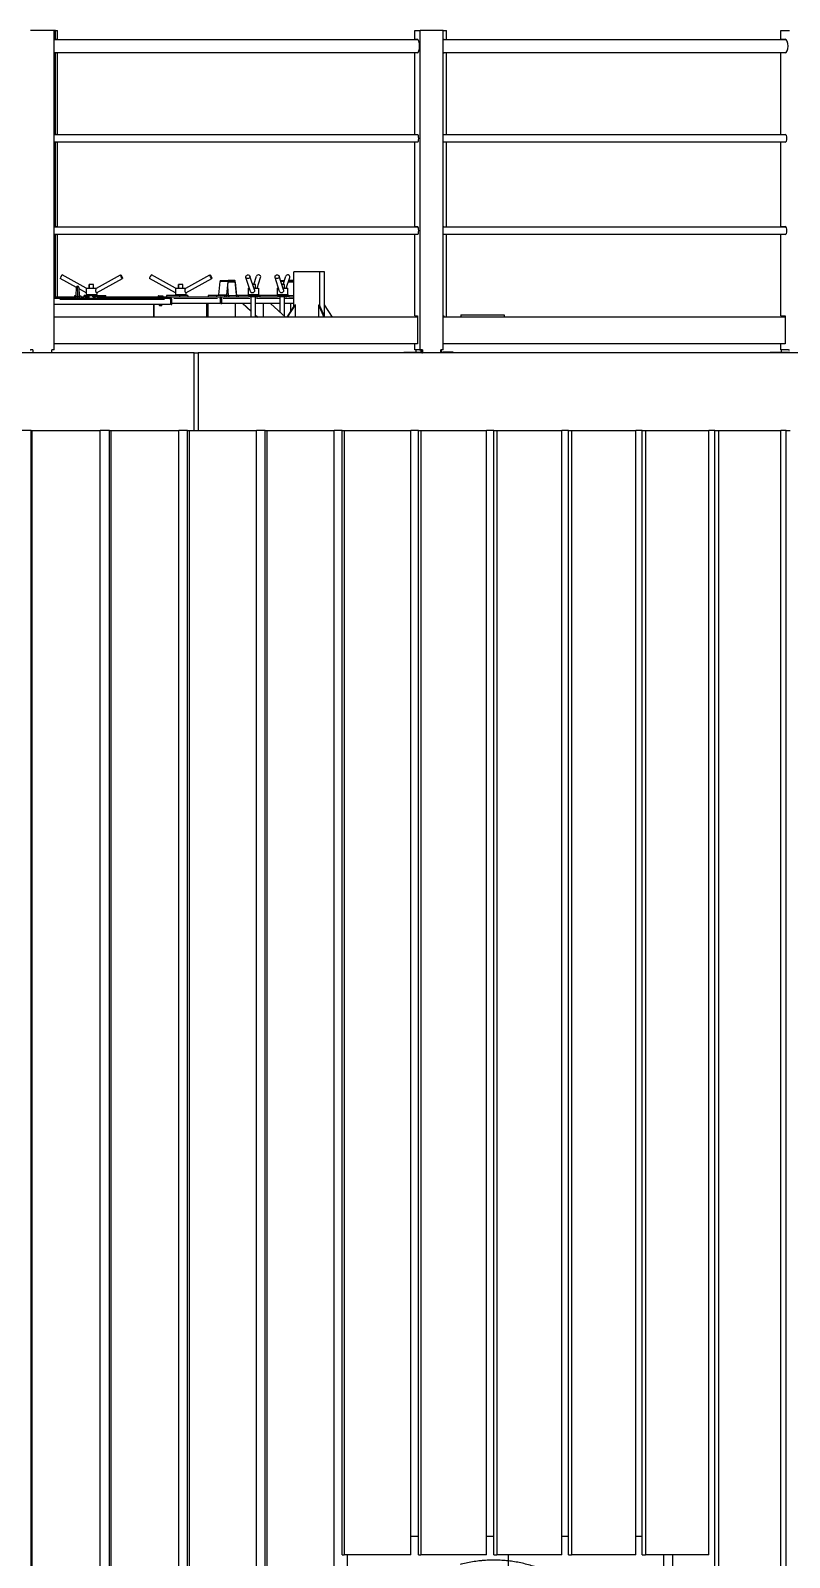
# Model space of a CAD drawing. Header units: millimetres. Extents: x 0 to 89100, y 0 to 63000.
# Drawn here: x 21305 to 24186, y 49389 to 55182 of the extents above; entities that cross this region are included whole.
import ezdxf

# ---------------------------------------------------------------- set-up
doc = ezdxf.new("R2010")
doc.units = ezdxf.units.MM
doc.header["$LTSCALE"] = 150
doc.linetypes.add('DOUBLE_DASH_CHAIN', pattern=[1.2403, 0.6614, -0.0827, 0.1654, -0.0827, 0.1654, -0.0827])
for name, color, linetype, lineweight in [('Reference', 7, 'DOUBLE_DASH_CHAIN', 25), ('Visible', 7, 'Continuous', 25), ('Visible Narrow', 7, 'Continuous', 18)]:
    doc.layers.add(name, color=color, linetype=linetype, lineweight=lineweight)

msp = doc.modelspace()

# ---------------------------------------------------------------- linework, layer by layer
at = {"layer": 'Reference', "ltscale": 8.724619}
msp.add_ellipse((23062.89, 48829.02), major_axis=(0, -550), ratio=0.946997, start_param=1.7611676, end_param=7.6636103, dxfattribs=at)
at = {"layer": 'Visible'}
for p, q in [((21394.23, 55182.02), (21304.7, 55182.02)), ((21394.23, 53971.02), (21394.23, 55182.02)), ((21400.07, 55182.02), (21394.23, 55182.02)), ((21394.23, 55179.02), (21394.58, 55179.02)), ((21395.1, 55179.02), (21394.58, 55179.02)), ((21394.58, 55179.02), (21394.58, 55147.17)), ((21397.09, 55179.02), (21395.1, 55179.02)), ((21397.09, 55149.02), (21397.09, 55179.02)), ((21400.07, 55182.02), (21407.67, 55182.02)), ((21400.07, 55149.02), (21400.07, 55182.02)), ((21407.67, 55147.17), (21407.67, 55182.02)), ((22763.59, 55182.02), (22784.36, 55182.02)), ((22763.59, 55149.02), (22763.59, 55182.02)), ((22870.64, 55182.02), (22784.36, 55182.02)), ((22784.36, 53971.02), (22784.36, 55182.02)), ((22870.64, 53971.02), (22870.64, 55182.02)), ((22870.64, 55182.02), (22883.58, 55182.02)), ((22883.58, 55147.17), (22883.58, 55182.02)), ((24152.48, 55182.02), (24185.85, 55182.02)), ((24152.48, 55149.02), (24152.48, 55182.02)), ((22776.72, 55147.17), (21394.23, 55147.17)), ((21394.23, 55098.87), (22776.72, 55098.87)), ((21394.58, 55098.87), (21394.58, 54786.47)), ((21397.09, 55149.02), (21400.07, 55149.02)), ((21400.07, 55097.02), (21397.09, 55097.02)), ((21397.09, 54788.02), (21397.09, 55097.02)), ((21398.05, 55147.17), (21398.38, 55149.02)), ((21400.07, 55149.02), (21403.87, 55149.02)), ((21400.07, 54788.02), (21400.07, 55097.02)), ((21403.87, 55097.02), (21400.07, 55097.02)), ((21401.87, 55098.87), (21401.87, 55098.78)), ((21407.67, 54786.47), (21407.67, 55098.87)), ((22763.59, 55149.02), (22773.98, 55149.02)), ((22763.59, 54788.02), (22763.59, 55097.02)), ((22773.98, 55097.02), (22763.59, 55097.02)), ((22766.96, 55149.02), (22766.96, 55147.17)), ((22766.96, 55098.87), (22766.96, 55097.02)), ((22776.44, 55147.17), (22776.55, 55147.4)), ((22870.64, 55149.02), (22873.14, 55149.02)), ((24173.57, 55147.17), (22870.64, 55147.17)), ((22870.64, 55098.87), (24173.57, 55098.87)), ((22873.14, 55097.02), (22870.64, 55097.02)), ((22883.58, 54786.47), (22883.58, 55098.87)), ((24152.48, 55149.02), (24169.17, 55149.02)), ((24152.48, 54788.02), (24152.48, 55097.02)), ((24169.17, 55097.02), (24152.48, 55097.02)), ((24154.65, 55149.02), (24154.65, 55147.17)), ((24154.65, 55098.87), (24154.65, 55097.02)), ((24169.88, 55147.17), (24171.08, 55148.69)), ((24172.94, 55147.67), (24172.55, 55147.17)), ((22775.87, 54786.47), (21394.23, 54786.47)), ((21394.23, 54759.57), (22775.87, 54759.57)), ((21394.58, 54759.57), (21394.58, 54436.47)), ((21397.09, 54788.02), (21400.07, 54788.02)), ((21400.07, 54758.02), (21397.09, 54758.02)), ((21397.09, 54438.02), (21397.09, 54758.02)), ((21398.41, 54786.47), (21398.69, 54788.02)), ((21400.07, 54788.02), (21403.87, 54788.02)), ((21400.07, 54438.02), (21400.07, 54758.02)), ((21403.87, 54758.02), (21400.07, 54758.02)), ((21407.67, 54436.47), (21407.67, 54759.57)), ((22763.59, 54788.02), (22773.98, 54788.02)), ((22763.59, 54438.02), (22763.59, 54758.02)), ((22773.98, 54758.02), (22763.59, 54758.02)), ((22766.96, 54788.02), (22766.96, 54786.47)), ((22766.96, 54759.57), (22766.96, 54758.02)), ((22870.64, 54788.02), (22873.14, 54788.02)), ((24172.2, 54786.47), (22870.64, 54786.47)), ((22870.64, 54759.57), (24172.2, 54759.57)), ((22873.14, 54758.02), (22870.64, 54758.02)), ((22883.58, 54436.47), (22883.58, 54759.57)), ((24152.48, 54788.02), (24169.17, 54788.02)), ((24152.48, 54438.02), (24152.48, 54758.02)), ((24169.17, 54758.02), (24152.48, 54758.02)), ((24154.65, 54788.02), (24154.65, 54786.47)), ((24154.65, 54759.57), (24154.65, 54758.02)), ((24171.46, 54786.47), (24171.79, 54786.88)), ((22775.87, 54436.47), (21394.23, 54436.47)), ((21394.23, 54409.57), (22775.87, 54409.57)), ((21394.58, 54409.57), (21394.58, 54172.02)), ((21397.09, 54438.02), (21400.07, 54438.02)), ((21400.07, 54408.02), (21397.09, 54408.02)), ((21397.09, 54172.02), (21397.09, 54408.02)), ((21398.41, 54436.47), (21398.69, 54438.02)), ((21400.07, 54438.02), (21403.87, 54438.02)), ((21403.87, 54408.02), (21400.07, 54408.02)), ((21400.07, 54172.02), (21400.07, 54408.02)), ((21407.67, 54172.02), (21407.67, 54409.57)), ((22763.59, 54438.02), (22773.98, 54438.02)), ((22773.98, 54408.02), (22763.59, 54408.02)), ((22763.59, 54099.02), (22763.59, 54408.02)), ((22766.96, 54438.02), (22766.96, 54436.47)), ((22766.96, 54409.57), (22766.96, 54408.02)), ((22870.64, 54438.02), (22873.14, 54438.02)), ((24172.2, 54436.47), (22870.64, 54436.47)), ((22870.64, 54409.57), (24172.2, 54409.57)), ((22873.14, 54408.02), (22870.64, 54408.02)), ((22883.58, 54094.02), (22883.58, 54409.57)), ((24152.48, 54438.02), (24169.17, 54438.02)), ((24169.17, 54408.02), (24152.48, 54408.02)), ((24152.48, 54099.02), (24152.48, 54408.02)), ((24154.65, 54438.02), (24154.65, 54436.47)), ((24154.65, 54409.57), (24154.65, 54408.02)), ((24171.46, 54436.47), (24171.79, 54436.88)), ((21478.63, 54207.38), (21417.61, 54240.98)), ((21516.09, 54205.02), (21425.32, 54255)), ((21555.45, 54204.9), (21646.45, 54255)), ((21555.69, 54186.76), (21654.17, 54240.98)), ((21854.85, 54186.87), (21756.57, 54240.98)), ((21855.05, 54205.02), (21764.28, 54255)), ((21894.42, 54204.9), (21985.41, 54255)), ((21894.65, 54186.76), (21993.13, 54240.98)), ((22019.32, 54179.52), (22024.31, 54229.29)), ((22025.81, 54234.29), (22055.36, 54234.29)), ((22053.85, 54229.29), (22048.86, 54179.52)), ((22049.62, 54177.02), (22054.6, 54226.79)), ((22080.55, 54234.29), (22055.36, 54234.29)), ((22055.36, 54229.29), (22080.55, 54229.29)), ((22081.3, 54226.79), (22086.29, 54177.02)), ((22087.04, 54179.52), (22082.06, 54229.29)), ((22139.82, 54191.88), (22122.63, 54245.55)), ((22154.6, 54198.2), (22137.87, 54250.43)), ((22152.93, 54219.02), (22162.99, 54250.43)), ((22165.25, 54205.02), (22178.22, 54245.55)), ((22250.26, 54191.88), (22233.07, 54245.55)), ((22265.04, 54198.2), (22248.31, 54250.43)), ((22253.48, 54234.29), (22268.26, 54234.29)), ((22263.37, 54219.02), (22273.43, 54250.43)), ((22275.69, 54205.02), (22288.66, 54245.55)), ((22283.45, 54229.29), (22304.73, 54229.29)), ((22304.73, 54234.29), (22285.06, 54234.29)), ((22403.22, 54267.02), (22304.74, 54267.02)), ((22304.74, 54135.98), (22304.74, 54267.02)), ((22420.59, 54267.02), (22403.22, 54267.02)), ((22403.22, 54135.98), (22403.22, 54267.02)), ((22420.59, 54139.77), (22420.59, 54267.02)), ((21394.23, 54172.02), (21471.11, 54172.02)), ((21394.23, 54167.02), (21835.61, 54167.02)), ((21477.84, 54176.03), (21471.11, 54175.02)), ((21471.11, 54175.02), (21477.81, 54175.02)), ((21471.11, 54175.02), (21471.11, 54167.02)), ((21477.61, 54167.02), (21477.87, 54177.4)), ((21477.87, 54177.4), (21478.62, 54207.15)), ((21482.81, 54170.82), (21484.41, 54170.82)), ((21488.61, 54207.15), (21489.35, 54177.4)), ((21515.89, 54186.87), (21488.75, 54201.81)), ((21489.35, 54177.4), (21489.61, 54167.02)), ((21489.39, 54176.03), (21496.11, 54175.02)), ((21489.41, 54175.02), (21496.11, 54175.02)), ((21496.11, 54175.02), (21496.11, 54167.02)), ((21496.11, 54172.02), (21508.41, 54172.02)), ((21512.54, 54177.02), (21508.41, 54177.02)), ((21508.41, 54172.02), (21508.41, 54177.02)), ((21512.54, 54172.02), (21508.41, 54172.02)), ((21512.54, 54177.02), (21523.38, 54177.02)), ((21512.54, 54172.02), (21523.38, 54172.02)), ((21515.89, 54205.02), (21555.69, 54205.02)), ((21515.89, 54205.02), (21515.89, 54203.87)), ((21515.89, 54187.47), (21515.89, 54180.02)), ((21515.89, 54180.02), (21555.89, 54180.02)), ((21520.89, 54177.02), (21520.89, 54180.02)), ((21523.38, 54177.02), (21524.94, 54177.02)), ((21523.38, 54172.02), (21523.38, 54177.02)), ((21523.38, 54172.02), (21526.85, 54172.02)), ((21541.1, 54177.02), (21524.94, 54177.02)), ((21526.85, 54172.02), (21527.89, 54172.02)), ((21543.89, 54219.02), (21527.89, 54219.02)), ((21527.89, 54205.02), (21527.89, 54219.02)), ((21527.89, 54167.02), (21527.89, 54177.02)), ((21541.1, 54175.02), (21527.89, 54175.02)), ((21541.1, 54177.02), (21551.94, 54177.02)), ((21541.1, 54172.02), (21541.1, 54177.02)), ((21541.1, 54172.02), (21551.94, 54172.02)), ((21543.89, 54205.02), (21543.89, 54219.02)), ((21543.89, 54167.02), (21543.89, 54172.02)), ((21550.89, 54177.02), (21550.89, 54180.02)), ((21557.73, 54177.02), (21551.94, 54177.02)), ((21557.73, 54172.02), (21551.94, 54172.02)), ((21555.89, 54186.87), (21555.89, 54180.02)), ((21557.73, 54177.02), (21590.03, 54177.02)), ((21557.73, 54172.02), (21562.94, 54172.02)), ((21562.94, 54172.02), (21789.71, 54172.02)), ((21590.03, 54172.02), (21590.03, 54177.02)), ((21708.61, 54169.02), (21728.61, 54169.02)), ((21708.61, 54167.02), (21708.61, 54169.02)), ((21728.61, 54167.02), (21728.61, 54169.02)), ((21788.61, 54169.02), (21808.61, 54169.02)), ((21788.61, 54167.02), (21788.61, 54169.02)), ((21789.71, 54174.97), (21789.71, 54169.62)), ((21793.01, 54169.62), (21789.71, 54169.62)), ((21790.61, 54175.42), (21790.35, 54175.33)), ((21790.61, 54175.42), (21793.01, 54175.42)), ((21790.61, 54169.62), (21790.61, 54169.02)), ((21793.01, 54175.42), (21800.76, 54175.42)), ((21796.31, 54169.62), (21793.01, 54169.62)), ((21796.31, 54174.97), (21796.31, 54169.62)), ((21800.76, 54169.62), (21796.31, 54169.62)), ((21800.76, 54175.42), (21806.36, 54175.42)), ((21805.21, 54169.62), (21800.76, 54169.62)), ((21805.21, 54174.97), (21805.21, 54169.62)), ((21806.36, 54169.62), (21805.21, 54169.62)), ((21806.36, 54175.42), (21806.61, 54175.42)), ((21807.51, 54169.62), (21806.36, 54169.62)), ((21806.61, 54175.42), (21806.88, 54175.33)), ((21806.61, 54169.62), (21806.61, 54169.02)), ((21807.51, 54174.97), (21807.51, 54169.62)), ((21807.51, 54172.02), (22024.81, 54172.02)), ((21808.61, 54167.02), (21808.61, 54169.02)), ((21869.95, 54177.02), (21820.71, 54177.02)), ((21820.71, 54177.02), (21820.71, 54172.02)), ((21835.61, 54161.02), (21835.61, 54167.02)), ((21854.85, 54205.02), (21894.65, 54205.02)), ((21854.85, 54205.02), (21854.85, 54203.87)), ((21854.85, 54187.47), (21854.85, 54180.02)), ((21854.85, 54180.02), (21894.85, 54180.02)), ((21859.85, 54177.02), (21859.85, 54180.02)), ((21882.85, 54219.02), (21866.85, 54219.02)), ((21866.85, 54205.02), (21866.85, 54219.02)), ((21869.95, 54177.02), (21869.95, 54172.02)), ((21902.25, 54177.02), (21869.95, 54177.02)), ((21882.85, 54205.02), (21882.85, 54219.02)), ((21889.85, 54177.02), (21889.85, 54180.02)), ((21894.85, 54186.87), (21894.85, 54180.02)), ((21902.25, 54177.02), (21902.32, 54177.02)), ((21902.32, 54177.02), (21902.32, 54172.02)), ((21978.67, 54177.02), (21978.67, 54172.02)), ((22012.28, 54177.02), (21978.67, 54177.02)), ((22041.82, 54177.02), (22012.28, 54177.02)), ((22012.28, 54172.02), (22012.28, 54177.02)), ((22023.77, 54166.02), (22024.64, 54166.02)), ((22024.29, 54169.02), (22027.25, 54169.02)), ((22025.16, 54166.02), (22024.64, 54166.02)), ((22024.64, 54166.02), (22024.64, 54147.02)), ((22024.81, 54169.02), (22024.81, 54172.02)), ((22024.81, 54172.02), (22132.3, 54172.02)), ((22025.16, 54166.02), (22025.16, 54147.02)), ((22027.25, 54169.02), (22027.77, 54169.02)), ((22027.25, 54159.02), (22027.25, 54169.02)), ((22027.61, 54166.02), (22027.61, 54147.02)), ((22027.61, 54166.02), (22030.57, 54166.02)), ((22030.57, 54147.02), (22030.57, 54166.02)), ((22030.57, 54166.02), (22030.72, 54166.02)), ((22048.11, 54177.02), (22041.82, 54177.02)), ((22041.82, 54172.02), (22041.82, 54177.02)), ((22056.75, 54177.02), (22049.62, 54177.02)), ((22056.75, 54177.02), (22053.18, 54212.6)), ((22094.09, 54177.02), (22087.8, 54177.02)), ((22161.84, 54177.02), (22094.09, 54177.02)), ((22094.09, 54172.02), (22094.09, 54177.02)), ((22130.43, 54205.02), (22135.61, 54205.02)), ((22130.43, 54205.02), (22130.43, 54180.02)), ((22130.43, 54180.02), (22170.43, 54180.02)), ((22161.84, 54172.02), (22132.3, 54172.02)), ((22135.43, 54177.02), (22135.43, 54180.02)), ((22142.43, 54094.02), (22142.43, 54172.02)), ((22158.43, 54219.02), (22147.93, 54219.02)), ((22152.41, 54205.02), (22170.43, 54205.02)), ((22158.43, 54205.02), (22158.43, 54219.02)), ((22158.43, 54094.02), (22158.43, 54172.02)), ((22161.84, 54177.02), (22167.64, 54177.02)), ((22161.84, 54172.02), (22167.64, 54172.02)), ((22165.43, 54177.02), (22165.43, 54180.02)), ((22169.55, 54177.02), (22167.64, 54177.02)), ((22169.55, 54172.02), (22167.64, 54172.02)), ((22169.55, 54177.02), (22169.55, 54172.02)), ((22172.67, 54177.02), (22169.55, 54177.02)), ((22172.67, 54172.02), (22169.55, 54172.02)), ((22170.43, 54205.02), (22170.43, 54180.02)), ((22172.67, 54177.02), (22172.67, 54172.02)), ((22174.58, 54177.02), (22172.67, 54177.02)), ((22174.58, 54172.02), (22172.67, 54172.02)), ((22174.58, 54177.02), (22174.66, 54177.02)), ((22174.58, 54172.02), (22174.66, 54172.02)), ((22174.66, 54177.02), (22174.66, 54172.02)), ((22272.28, 54177.02), (22174.66, 54177.02)), ((22174.66, 54172.02), (22242.74, 54172.02)), ((22240.87, 54205.02), (22246.05, 54205.02)), ((22240.87, 54205.02), (22240.87, 54180.02)), ((22240.87, 54180.02), (22280.87, 54180.02)), ((22272.28, 54172.02), (22242.74, 54172.02)), ((22243.5, 54179.52), (22243.55, 54180.02)), ((22245.87, 54177.02), (22245.87, 54180.02)), ((22252.87, 54112.72), (22252.87, 54172.02)), ((22268.87, 54219.02), (22258.37, 54219.02)), ((22262.85, 54205.02), (22280.87, 54205.02)), ((22268.87, 54205.02), (22268.87, 54219.02)), ((22268.87, 54097.75), (22268.87, 54172.02)), ((22272.28, 54177.02), (22278.08, 54177.02)), ((22272.28, 54172.02), (22278.08, 54172.02)), ((22275.87, 54177.02), (22275.87, 54180.02)), ((22276.6, 54205.02), (22277.02, 54209.19)), ((22278.12, 54205.02), (22277.54, 54210.82)), ((22279.99, 54177.02), (22278.08, 54177.02)), ((22279.99, 54172.02), (22278.08, 54172.02)), ((22279.99, 54177.02), (22279.99, 54172.02)), ((22283.11, 54177.02), (22279.99, 54177.02)), ((22283.11, 54172.02), (22279.99, 54172.02)), ((22280.93, 54177.02), (22280.63, 54180.02)), ((22280.87, 54205.02), (22280.87, 54180.02)), ((22283.11, 54177.02), (22283.11, 54172.02)), ((22285.02, 54177.02), (22283.11, 54177.02)), ((22285.02, 54172.02), (22283.11, 54172.02)), ((22285.02, 54177.02), (22285.1, 54177.02)), ((22285.02, 54172.02), (22285.1, 54172.02)), ((22285.1, 54177.02), (22285.1, 54172.02)), ((22285.1, 54172.02), (22304.74, 54172.02)), ((21836.49, 54142.02), (21394.23, 54142.02)), ((21772.62, 54142.02), (21772.62, 54094.02)), ((21772.64, 54094.02), (21772.64, 54142.02)), ((21793.61, 54142.02), (21793.61, 54140.02)), ((21793.61, 54140.02), (21803.61, 54140.02)), ((21794.61, 54139.02), (21793.61, 54140.02)), ((21794.61, 54139.02), (21802.61, 54139.02)), ((21802.61, 54139.02), (21803.61, 54140.02)), ((21803.61, 54142.02), (21803.61, 54140.02)), ((21835.61, 54161.02), (21836.49, 54161.02)), ((21836.49, 54161.02), (21836.49, 54142.02)), ((21838.61, 54147.02), (21836.49, 54147.02)), ((21838.61, 54161.02), (21838.61, 54142.02)), ((21838.61, 54161.02), (21841.61, 54161.02)), ((21838.61, 54142.02), (21841.61, 54142.02)), ((21841.61, 54142.02), (21841.61, 54161.02)), ((22024.64, 54147.02), (21841.61, 54147.02)), ((21973.83, 54147.02), (21973.83, 54094.02)), ((21974.52, 54147.02), (21974.52, 54094.02)), ((21974.52, 54094.02), (21974.52, 54147.02)), ((21978.46, 54094.02), (21978.46, 54147.02)), ((22025.16, 54147.02), (22024.64, 54147.02)), ((22027.25, 54159.02), (22025.16, 54159.02)), ((22025.16, 54155.02), (22027.61, 54155.02)), ((22027.61, 54159.02), (22027.25, 54159.02)), ((22027.61, 54147.02), (22030.57, 54147.02)), ((22142.43, 54147.02), (22030.57, 54147.02)), ((22083.49, 54147.02), (22081.52, 54145.02)), ((22081.52, 54145.02), (22081.52, 54094.02)), ((22142.43, 54116.46), (22109.76, 54147.02)), ((22110.46, 54147.02), (22142.43, 54117.11)), ((22252.87, 54147.02), (22158.43, 54147.02)), ((22189.24, 54147.02), (22187.27, 54145.02)), ((22187.27, 54145.02), (22187.27, 54094.02)), ((22272.15, 54094.02), (22215.52, 54147.02)), ((22216.21, 54147.02), (22272.85, 54094.02)), ((22304.74, 54147.02), (22268.87, 54147.02)), ((22304.74, 54136.75), (22277.87, 54094.02)), ((22280.74, 54094.02), (22310.53, 54141.4)), ((22291.03, 54147.02), (22291.03, 54114.94)), ((22310.53, 54141.4), (22304.74, 54135.98)), ((22310.53, 54094.02), (22310.53, 54141.4)), ((22397.44, 54141.4), (22397.44, 54094.02)), ((22403.22, 54135.98), (22397.44, 54141.4)), ((22397.44, 54141.4), (22418.3, 54094.02)), ((22403.43, 54137.08), (22403.22, 54135.98)), ((22422.39, 54094.02), (22403.43, 54137.08)), ((22419.57, 54141.4), (22419.57, 54100.44)), ((22419.57, 54141.4), (22449.36, 54094.02)), ((22774.12, 54094.02), (21394.23, 54094.02)), ((22158.43, 54102.13), (22167.09, 54094.02)), ((22166.4, 54094.02), (22158.43, 54101.48)), ((22763.59, 54099.02), (22774.12, 54099.02)), ((22766.96, 54099.02), (22766.96, 54094.02)), ((22774.12, 54099.02), (22774.12, 53994.02)), ((22870.64, 54099.02), (22873.28, 54099.02)), ((24169.39, 54094.02), (22870.64, 54094.02)), ((22873.28, 54099.02), (22873.28, 54094.02)), ((22938.07, 54104.02), (23103.07, 54104.02)), ((22938.07, 54104.02), (22938.07, 54094.02)), ((23103.07, 54104.02), (23103.07, 54094.02)), ((24152.48, 54099.02), (24169.39, 54099.02)), ((24154.65, 54099.02), (24154.65, 54094.02)), ((24168.36, 54094.02), (24168.36, 54099.02)), ((24169.39, 54099.02), (24169.39, 53994.02)), ((22773.8, 53994.02), (21394.23, 53994.02)), ((22763.59, 53971.02), (22763.59, 53994.02)), ((22774.12, 53994.02), (22773.8, 53994.02)), ((24168.88, 53994.02), (22870.64, 53994.02)), ((24152.48, 53971.02), (24152.48, 53994.02)), ((24169.39, 53994.02), (24168.88, 53994.02)), ((21925.96, 53959.02), (19111.25, 53959.02)), ((21303.78, 53971.02), (21304.7, 53971.02)), ((21313.65, 53971.02), (21304.7, 53971.02)), ((21313.34, 53971.02), (21313.34, 53959.02)), ((21313.65, 53971.02), (21313.65, 53959.02)), ((21394.23, 53971.02), (21385.27, 53971.02)), ((21385.27, 53959.02), (21385.27, 53971.02)), ((21925.96, 53664.02), (21925.96, 53959.02)), ((21925.96, 53959.02), (21941.72, 53959.02)), ((21941.72, 53959.02), (21941.72, 53664.02)), ((24586.67, 53959.02), (21941.72, 53959.02)), ((22721.9, 53962.02), (22741.83, 53962.02)), ((22721.9, 53959.02), (22721.9, 53962.02)), ((22741.83, 53962.02), (22781.13, 53962.02)), ((22741.83, 53962.02), (22741.83, 53959.02)), ((22781.8, 53971.02), (22763.59, 53971.02)), ((22766.96, 53971.02), (22766.96, 53962.02)), ((22781.13, 53962.02), (22786.88, 53962.02)), ((22781.8, 53971.02), (22784.36, 53971.02)), ((22792.99, 53971.02), (22784.36, 53971.02)), ((22786.88, 53971.02), (22786.88, 53968.02)), ((22786.88, 53968.02), (22786.88, 53962.02)), ((22789.76, 53968.02), (22789.76, 53971.02)), ((22789.76, 53968.02), (22789.76, 53959.02)), ((22789.76, 53959.03), (22792.14, 53959.03)), ((22792.14, 53971.02), (22792.14, 53959.02)), ((22792.99, 53971.02), (22792.99, 53959.02)), ((22870.64, 53971.02), (22862.01, 53971.02)), ((22862.01, 53959.02), (22862.01, 53971.02)), ((22863.57, 53968.02), (22863.57, 53971.02)), ((22863.57, 53968.02), (22863.57, 53962.02)), ((22863.57, 53962.02), (22869.32, 53962.02)), ((22908.63, 53962.02), (22869.32, 53962.02)), ((22908.63, 53962.02), (22908.63, 53959.02)), ((24112.84, 53962.02), (24144.83, 53962.02)), ((24112.84, 53959.02), (24112.84, 53962.02)), ((24144.83, 53962.02), (24181.3, 53962.02)), ((24144.83, 53962.02), (24144.83, 53959.02)), ((24181.73, 53971.02), (24152.48, 53971.02)), ((24154.65, 53971.02), (24154.65, 53962.02)), ((24181.3, 53962.02), (24186.64, 53962.02)), ((24181.73, 53971.02), (24185.85, 53971.02)), ((21306.85, 53664.02), (21270.28, 53664.02)), ((21306.85, 48599.02), (21306.85, 53664.02)), ((21306.85, 53664.02), (21310.11, 53664.02)), ((21310.11, 53664.02), (21310.11, 48599.02)), ((21310.11, 53664.02), (21569.38, 53664.02)), ((21604.52, 53664.02), (21569.38, 53664.02)), ((21569.38, 48599.02), (21569.38, 53664.02)), ((21604.52, 48599.02), (21604.52, 53664.02)), ((21604.52, 53664.02), (21609.05, 53664.02)), ((21609.05, 53664.02), (21609.05, 48599.02)), ((21609.05, 53664.02), (21867.1, 53664.02)), ((21900.77, 53664.02), (21867.1, 53664.02)), ((21867.1, 48599.02), (21867.1, 53664.02)), ((21900.77, 47799.02), (21900.77, 53664.02)), ((21900.77, 53664.02), (21906.55, 53664.02)), ((21906.55, 53664.02), (21906.55, 47799.02)), ((21906.55, 53664.02), (22163.03, 53664.02)), ((22195.19, 53664.02), (22163.03, 53664.02)), ((22163.03, 47799.02), (22163.03, 53664.02)), ((22195.19, 53664.02), (22202.22, 53664.02)), ((22195.19, 47799.02), (22195.19, 53664.02)), ((22202.22, 53664.02), (22202.22, 47799.02)), ((22202.22, 53664.02), (22456.8, 53664.02)), ((22487.4, 53664.02), (22456.8, 53664.02)), ((22456.8, 47799.02), (22456.8, 53664.02)), ((22487.4, 49399.02), (22487.4, 53664.02)), ((22487.4, 53664.02), (22495.67, 53664.02)), ((22495.67, 53664.02), (22495.67, 49399.02)), ((22495.67, 53664.02), (22748.01, 53664.02)), ((22777.01, 53664.02), (22748.01, 53664.02)), ((22748.01, 49399.02), (22748.01, 53664.02)), ((22777.01, 53664.02), (22786.51, 53664.02)), ((22777.01, 49399.02), (22777.01, 53664.02)), ((22786.51, 53664.02), (22786.51, 49399.02)), ((22786.51, 53664.02), (23036.28, 53664.02)), ((23063.64, 53664.02), (23036.28, 53664.02)), ((23036.28, 49399.02), (23036.28, 53664.02)), ((23063.64, 49399.02), (23063.64, 53664.02)), ((23063.64, 53664.02), (23074.36, 53664.02)), ((23074.36, 53664.02), (23074.36, 49399.02)), ((23074.36, 53664.02), (23321.23, 53664.02)), ((23346.92, 53664.02), (23321.23, 53664.02)), ((23321.23, 49399.02), (23321.23, 53664.02)), ((23346.92, 53664.02), (23358.84, 53664.02)), ((23346.92, 49399.02), (23346.92, 53664.02)), ((23358.84, 53664.02), (23358.84, 49399.02)), ((23358.84, 53664.02), (23602.48, 53664.02)), ((23626.47, 53664.02), (23602.48, 53664.02)), ((23602.48, 49399.02), (23602.48, 53664.02)), ((23626.47, 49399.02), (23626.47, 53664.02)), ((23626.47, 53664.02), (23639.57, 53664.02)), ((23639.57, 53664.02), (23639.57, 49399.02)), ((23639.57, 53664.02), (23879.67, 53664.02)), ((23901.91, 53664.02), (23879.67, 53664.02)), ((23879.67, 49399.02), (23879.67, 53664.02)), ((23901.91, 53664.02), (23916.19, 53664.02)), ((23901.91, 47799.02), (23901.91, 53664.02)), ((23916.19, 53664.02), (23916.19, 47799.02)), ((23916.19, 53664.02), (24152.42, 53664.02)), ((24172.9, 53664.02), (24152.42, 53664.02)), ((24152.42, 47799.02), (24152.42, 53664.02)), ((24172.9, 47799.02), (24172.9, 53664.02)), ((24172.9, 53664.02), (24188.33, 53664.02)), ((22777.01, 49469.02), (22748.01, 49469.02)), ((23063.64, 49469.02), (23036.28, 49469.02)), ((23346.92, 49469.02), (23321.23, 49469.02)), ((23626.47, 49469.02), (23602.48, 49469.02)), ((22487.4, 49399.02), (22495.67, 49399.02)), ((22748.01, 49399.02), (22495.67, 49399.02)), ((22508.4, 47799.02), (22508.4, 49399.02)), ((22777.01, 49399.02), (22786.51, 49399.02)), ((23036.28, 49399.02), (22786.51, 49399.02)), ((23063.64, 49399.02), (23074.36, 49399.02)), ((23321.23, 49399.02), (23074.36, 49399.02)), ((23119.11, 49279.02), (23119.11, 49399.02)), ((23346.92, 49399.02), (23358.84, 49399.02)), ((23602.48, 49399.02), (23358.84, 49399.02)), ((23626.47, 49399.02), (23639.57, 49399.02)), ((23879.67, 49399.02), (23639.57, 49399.02)), ((23709.29, 47799.02), (23709.29, 49399.02)), ((23741.41, 49399.02), (23741.41, 47799.02))]:
    msp.add_line(p, q, dxfattribs=at)
for centre, radius, start, end in [((21483.61, 54207.02), 5, 90, 178.570133), ((21483.61, 54207.02), 5, 1.429867, 90), ((21835.61, 54161.02), 6, 0, 90), ((21835.61, 54161.02), 3, 0, 90)]:
    msp.add_arc(centre, radius, start, end, dxfattribs=at)
for centre, major_axis, ratio, start_param, end_param in [((21399.11, 55123.02), (0, -26), 0.1040883, 5.903675, 6.6626956), ((21400.89, 55123.02), (0, 26), 0.1040883, 5.903675, 6.2831853), ((21400.89, 55123.02), (0, -26), 0.1040883, 0, 0.3795103), ((21403.87, 55123.02), (0, 26), 0.1040883, 5.903675, 6.2831853), ((21403.87, 55123.02), (0, -26), 0.1040883, 0, 0.3795103), ((22773.98, 55123.02), (0, 26), 0.2846451, 3.1415927, 6.2831853), ((22779.34, 55123.02), (0, -26), 0.2846451, 5.903675, 5.9124615), ((22870.26, 55123.02), (0, 26), 0.2862433, 5.903675, 6.2321051), ((22870.26, 55123.02), (0, -26), 0.2862433, 0.0510802, 0.3795103), ((22873.14, 55123.02), (0, 26), 0.2862433, 5.903675, 6.2831853), ((22873.14, 55123.02), (0, -26), 0.2862433, 0, 0.3795103), ((24169.17, 55123.02), (0, 26), 0.4570386, 3.1415927, 6.2831853), ((24174.53, 55123.02), (0, -26), 0.4570386, 5.903675, 6.0556394), ((24177.2, 55123.02), (0, -26), 0.4570386, 5.903675, 5.9385399), ((21399.11, 54773.02), (0, -15), 0.1040883, 5.8245707, 6.7417999), ((21400.89, 54773.02), (0, 15), 0.1040883, 5.8245707, 6.2831853), ((21400.89, 54773.02), (0, -15), 0.1040883, 0, 0.4586146), ((21403.87, 54773.02), (0, 15), 0.1040883, 5.8245707, 6.2831853), ((21403.87, 54773.02), (0, -15), 0.1040883, 0, 0.4586146), ((22773.98, 54773.02), (0, 15), 0.2846451, 3.1415927, 6.2831853), ((22870.26, 54773.02), (0, 15), 0.2862433, 5.8245707, 6.1945689), ((22870.26, 54773.02), (0, -15), 0.2862433, 0.0886164, 0.4586146), ((22873.14, 54773.02), (0, 15), 0.2862433, 5.8245707, 6.2831853), ((22873.14, 54773.02), (0, -15), 0.2862433, 0, 0.4586146), ((24169.17, 54773.02), (0, 15), 0.4570386, 3.1415927, 6.2831853), ((24174.53, 54773.02), (0, 15), 0.4570386, 2.682978, 2.7398551), ((21399.11, 54423.02), (0, -15), 0.1040883, 5.8245707, 6.7417999), ((21400.89, 54423.02), (0, 15), 0.1040883, 5.8245707, 6.2831853), ((21400.89, 54423.02), (0, -15), 0.1040883, 0, 0.4586146), ((21403.87, 54423.02), (0, 15), 0.1040883, 5.8245707, 6.2831853), ((21403.87, 54423.02), (0, -15), 0.1040883, 0, 0.4586146), ((22773.98, 54423.02), (0, 15), 0.2846451, 3.1415927, 6.2831853), ((22870.26, 54423.02), (0, 15), 0.2862433, 5.8245707, 6.1945689), ((22870.26, 54423.02), (0, -15), 0.2862433, 0.0886164, 0.4586146), ((22873.14, 54423.02), (0, 15), 0.2862433, 5.8245707, 6.2831853), ((22873.14, 54423.02), (0, -15), 0.2862433, 0, 0.4586146), ((24169.17, 54423.02), (0, 15), 0.4570386, 3.1415927, 6.2831853), ((24174.53, 54423.02), (0, 15), 0.4570386, 2.682978, 2.7398551), ((21421.46, 54247.99), (-3.86, -7.01), 0.1526499, 3.1415927, 6.2831853), ((21760.43, 54247.99), (-3.86, -7.01), 0.1526499, 3.1415927, 6.2831853), ((22025.81, 54224.29), (0, 10), 0.1736482, 0, 1.0471976), ((22055.36, 54224.29), (0, 10), 0.1736482, 0, 1.0471976), ((22055.36, 54224.29), (0, 5), 0.1736482, 0, 1.0471976), ((22080.55, 54224.29), (0, 10), 0.1736482, 5.2359878, 6.2831853), ((22080.55, 54224.29), (0, 5), 0.1736482, 5.2359878, 6.2831853), ((22170.6, 54247.99), (-7.62, 2.44), 0.8657204, 3.1415927, 6.2831853), ((22281.04, 54247.99), (-7.62, 2.44), 0.8657204, 3.1415927, 6.2831853), ((22304.73, 54224.29), (0, 10), 0.1736482, 6.276368, 6.2831853), ((22304.73, 54224.29), (0, 5), 0.1736482, 6.2695503, 6.2831853), ((22018.57, 54182.02), (0, -5), 0.1736482, 0, 1.0471976), ((22024.81, 54166.02), (0, 6), 0.1736482, 0, 1.5707963), ((22024.81, 54166.02), (0, 6), 0.9848078, 4.712389, 6.2831853), ((22048.11, 54182.02), (0, -5), 0.1736482, 0, 1.0471976), ((22048.11, 54182.02), (0, -10), 0.1736482, 0, 1.0471976), ((22058.25, 54182.02), (0, -10), 0.1736482, 5.2359878, 6.2831853), ((22087.8, 54182.02), (0, -10), 0.1736482, 5.2359878, 6.2831853), ((22087.8, 54182.02), (0, -5), 0.1736482, 5.2359878, 6.2831853), ((22242.75, 54182.02), (0, -5), 0.1736482, 0, 1.0471976)]:
    msp.add_ellipse(centre, major_axis=major_axis, ratio=ratio, start_param=start_param, end_param=end_param, dxfattribs=at)
for centre, major_axis, ratio in [((21650.31, 54247.99), (3.86, -7.01), 0.1526499), ((21989.27, 54247.99), (3.86, -7.01), 0.1526499), ((22130.25, 54247.99), (-7.62, -2.44), 0.8657204), ((22240.69, 54247.99), (-7.62, -2.44), 0.8657204)]:
    msp.add_ellipse(centre, major_axis=major_axis, ratio=ratio, dxfattribs=at)
for points, knots in [([(21482.81, 54170.82), (21482.27, 54170.82), (21481.73, 54170.92), (21480.68, 54171.35), (21480.2, 54171.67), (21479.27, 54172.55), (21478.88, 54173.12), (21478.32, 54174.29), (21478.14, 54174.86), (21477.9, 54176.09), (21477.86, 54176.75), (21477.87, 54177.4)], [0, 0, 0, 0, 0.16379762, 0.16379762, 0.33882006, 0.33882006, 0.54455366, 0.54455366, 0.72322922, 0.72322922, 0.91761563, 0.91761563, 0.91761563, 0.91761563]), ([(21489.35, 54177.4), (21489.38, 54176.19), (21489.2, 54175.13), (21488.56, 54173.46), (21488.14, 54172.79), (21487.21, 54171.81), (21486.7, 54171.44), (21485.86, 54171.06), (21485.58, 54170.97), (21485, 54170.85), (21484.71, 54170.82), (21484.41, 54170.82)], [0, 0, 0, 0, 0.3633261, 0.3633261, 0.6808716, 0.6808716, 0.955434, 0.955434, 1.0856627, 1.0856627, 1.2143481, 1.2143481, 1.2143481, 1.2143481]), ([(21515.89, 54203.87), (21515.89, 54203.32), (21515.94, 54202.59), (21516.1, 54200.9), (21516.21, 54199.78), (21516.39, 54197.38), (21516.45, 54196.12), (21516.45, 54193.85), (21516.4, 54192.7), (21516.22, 54190.6), (21516.1, 54189.66), (21515.94, 54188.35), (21515.89, 54187.84), (21515.89, 54187.47)], [1.7285772, 1.7285772, 1.7285772, 1.7285772, 2.0220679, 2.0220679, 2.3786518, 2.3786518, 2.7352357, 2.7352357, 3.0571869, 3.0571869, 3.3791381, 3.3791381, 3.6359109, 3.6359109, 3.6359109, 3.6359109]), ([(21552.55, 54194.93), (21552.55, 54196.12), (21552.68, 54197.38), (21553.14, 54199.78), (21553.46, 54200.9), (21554.1, 54202.68), (21554.46, 54203.48), (21554.94, 54204.33), (21555.1, 54204.56), (21555.31, 54204.8), (21555.39, 54204.86), (21555.45, 54204.9)], [0, 0, 0, 0, 0.3565839, 0.3565839, 0.7131678, 0.7131678, 1.0403928, 1.0403928, 1.2040053, 1.2040053, 1.3007314, 1.3007314, 1.3007314, 1.3007314]), ([(21555.69, 54186.76), (21555.66, 54186.74), (21555.62, 54186.73), (21555.41, 54186.73), (21555.14, 54186.92), (21554.5, 54187.67), (21554.13, 54188.25), (21553.46, 54189.66), (21553.12, 54190.6), (21552.66, 54192.7), (21552.55, 54193.85), (21552.55, 54194.93)], [3.9138144, 3.9138144, 3.9138144, 3.9138144, 3.9800049, 3.9800049, 4.2804383, 4.2804383, 4.5808717, 4.5808717, 4.9028228, 4.9028228, 5.224774, 5.224774, 5.224774, 5.224774]), ([(21854.85, 54203.87), (21854.85, 54203.32), (21854.9, 54202.59), (21855.06, 54200.9), (21855.17, 54199.78), (21855.35, 54197.38), (21855.41, 54196.12), (21855.41, 54193.85), (21855.36, 54192.7), (21855.18, 54190.6), (21855.06, 54189.66), (21854.9, 54188.35), (21854.85, 54187.84), (21854.85, 54187.47)], [1.7285772, 1.7285772, 1.7285772, 1.7285772, 2.0220679, 2.0220679, 2.3786518, 2.3786518, 2.7352357, 2.7352357, 3.0571869, 3.0571869, 3.3791381, 3.3791381, 3.6359109, 3.6359109, 3.6359109, 3.6359109]), ([(21891.51, 54194.93), (21891.51, 54196.12), (21891.64, 54197.38), (21892.1, 54199.78), (21892.43, 54200.9), (21893.06, 54202.68), (21893.42, 54203.48), (21893.9, 54204.33), (21894.06, 54204.56), (21894.28, 54204.8), (21894.35, 54204.86), (21894.42, 54204.9)], [0, 0, 0, 0, 0.3565839, 0.3565839, 0.7131678, 0.7131678, 1.0403928, 1.0403928, 1.2040053, 1.2040053, 1.3007314, 1.3007314, 1.3007314, 1.3007314]), ([(21894.65, 54186.76), (21894.62, 54186.74), (21894.58, 54186.73), (21894.37, 54186.73), (21894.1, 54186.92), (21893.46, 54187.67), (21893.09, 54188.25), (21892.42, 54189.66), (21892.08, 54190.6), (21891.62, 54192.7), (21891.51, 54193.85), (21891.51, 54194.93)], [3.9138144, 3.9138144, 3.9138144, 3.9138144, 3.9800049, 3.9800049, 4.2804383, 4.2804383, 4.5808717, 4.5808717, 4.9028228, 4.9028228, 5.224774, 5.224774, 5.224774, 5.224774]), ([(22154.6, 54198.2), (22154.94, 54197.12), (22155.12, 54195.99), (22155.12, 54193.85), (22154.93, 54192.7), (22154.08, 54190.6), (22153.42, 54189.66), (22151.91, 54188.25), (22150.99, 54187.67), (22149.01, 54186.92), (22147.94, 54186.73), (22145.97, 54186.73), (22144.93, 54186.92), (22143.05, 54187.67), (22142.21, 54188.25), (22140.85, 54189.66), (22140.27, 54190.6), (22139.87, 54191.73), (22139.85, 54191.81), (22139.82, 54191.88)], [2.4163882, 2.4163882, 2.4163882, 2.4163882, 2.7352357, 2.7352357, 3.0571869, 3.0571869, 3.3791381, 3.3791381, 3.6795715, 3.6795715, 3.9800049, 3.9800049, 4.2804383, 4.2804383, 4.5808717, 4.5808717, 4.9028228, 4.9028228, 4.9262167, 4.9262167, 4.9262167, 4.9262167]), ([(22265.04, 54198.2), (22265.38, 54197.12), (22265.56, 54195.99), (22265.56, 54193.85), (22265.37, 54192.7), (22264.52, 54190.6), (22263.86, 54189.66), (22262.35, 54188.25), (22261.43, 54187.67), (22259.45, 54186.92), (22258.38, 54186.73), (22256.41, 54186.73), (22255.37, 54186.92), (22253.49, 54187.67), (22252.65, 54188.25), (22251.29, 54189.66), (22250.71, 54190.6), (22250.31, 54191.73), (22250.29, 54191.81), (22250.26, 54191.88)], [2.4163882, 2.4163882, 2.4163882, 2.4163882, 2.7352357, 2.7352357, 3.0571869, 3.0571869, 3.3791381, 3.3791381, 3.6795715, 3.6795715, 3.9800049, 3.9800049, 4.2804383, 4.2804383, 4.5808717, 4.5808717, 4.9028228, 4.9028228, 4.9262167, 4.9262167, 4.9262167, 4.9262167])]:
    msp.add_open_spline(points, degree=3, knots=knots, dxfattribs=at)
for points, weights in [([(21789.71, 54174.97), (21791.48, 54175.42), (21793.01, 54175.42)], [1.0003653387, 1.03814443452, 1]), ([(21790.35, 54175.33), (21790.05, 54175.22), (21789.71, 54174.97)], [1.01905232051, 1.02061287478, 1.0003653387]), ([(21793.01, 54175.42), (21794.54, 54175.42), (21796.31, 54174.97)], [1, 1.03814443452, 1.0003653387]), ([(21796.31, 54174.97), (21798.69, 54175.42), (21800.76, 54175.42)], [1.0003653387, 1.03814443452, 1]), ([(21800.76, 54175.42), (21802.82, 54175.42), (21805.21, 54174.97)], [1, 1.03814443452, 1.0003653387]), ([(21805.21, 54174.97), (21805.83, 54175.42), (21806.36, 54175.42)], [1.0003653387, 1.03814443452, 1]), ([(21806.36, 54175.42), (21806.9, 54175.42), (21807.51, 54174.97)], [1, 1.03814443452, 1.0003653387])]:
    msp.add_rational_spline(points, weights, degree=2, dxfattribs=at)
at = {"layer": 'Visible Narrow'}
for p, q in [((22052.37, 54229.29), (22025.79, 54229.29)), ((22054.57, 54226.91), (22053.89, 54229.16)), ((22055.36, 54234.04), (22055.36, 54229.54)), ((22079.97, 54226.79), (22055.94, 54226.79)), ((22080.55, 54229.54), (22080.55, 54234.04)), ((22082.02, 54229.16), (22081.34, 54226.91)), ((22266.08, 54229.29), (22255.66, 54229.29)), ((22303.64, 54226.79), (22283.76, 54226.79)), ((22304.73, 54229.54), (22304.73, 54234.04)), ((21483.61, 54211.84), (21482.85, 54172.56)), ((21484.38, 54172.56), (21483.62, 54211.84)), ((21512.54, 54172.27), (21512.54, 54176.77)), ((21526.85, 54172.27), (21526.85, 54176.77)), ((21529.09, 54219.02), (21529.09, 54205.02)), ((21529.09, 54177.02), (21529.09, 54175.02)), ((21542.68, 54205.02), (21542.68, 54219.02)), ((21551.94, 54172.27), (21551.94, 54176.77)), ((21557.73, 54172.27), (21557.73, 54176.77)), ((22014.53, 54166.02), (21848.17, 54166.02)), ((21868.05, 54219.02), (21868.05, 54205.02)), ((21881.64, 54205.02), (21881.64, 54219.02)), ((21902.25, 54176.77), (21902.25, 54172.27)), ((22020.8, 54179.52), (22047.39, 54179.52)), ((22024.29, 54166.02), (22024.29, 54169.02)), ((22027.77, 54169.02), (22027.77, 54166.02)), ((22136.84, 54166.02), (22036.31, 54166.02)), ((22048.11, 54172.27), (22048.11, 54176.77)), ((22048.9, 54179.4), (22049.58, 54177.15)), ((22058.23, 54177.02), (22084.82, 54177.02)), ((22086.33, 54177.15), (22087.01, 54179.4)), ((22087.8, 54176.77), (22087.8, 54172.27)), ((22157.22, 54205.02), (22157.22, 54219.02)), ((22161.84, 54176.77), (22161.84, 54172.27)), ((22248.15, 54166.02), (22163.15, 54166.02)), ((22167.64, 54176.77), (22167.64, 54172.27)), ((22174.58, 54176.77), (22174.58, 54172.27)), ((22243.62, 54179.52), (22245.75, 54179.52)), ((22267.66, 54205.02), (22267.66, 54219.02)), ((22302.95, 54166.02), (22270.66, 54166.02)), ((22272.28, 54176.77), (22272.28, 54172.27)), ((22278.08, 54176.77), (22278.08, 54172.27)), ((22285.02, 54176.77), (22285.02, 54172.27)), ((22286.08, 54177.02), (22303.76, 54177.02)), ((21813.54, 54161.02), (21416.3, 54161.02)), ((21772.61, 54094.02), (21772.61, 54142.02)), ((22027.49, 54151.02), (22025.28, 54151.02)), ((22781.13, 53959.17), (22781.13, 53961.87)), ((22787.02, 53968.02), (22789.61, 53968.02)), ((22862.09, 53968.02), (22863.49, 53968.02)), ((22869.32, 53961.87), (22869.32, 53959.17)), ((24181.3, 53959.17), (24181.3, 53961.87))]:
    msp.add_line(p, q, dxfattribs=at)

doc.saveas('drawing.dxf')
